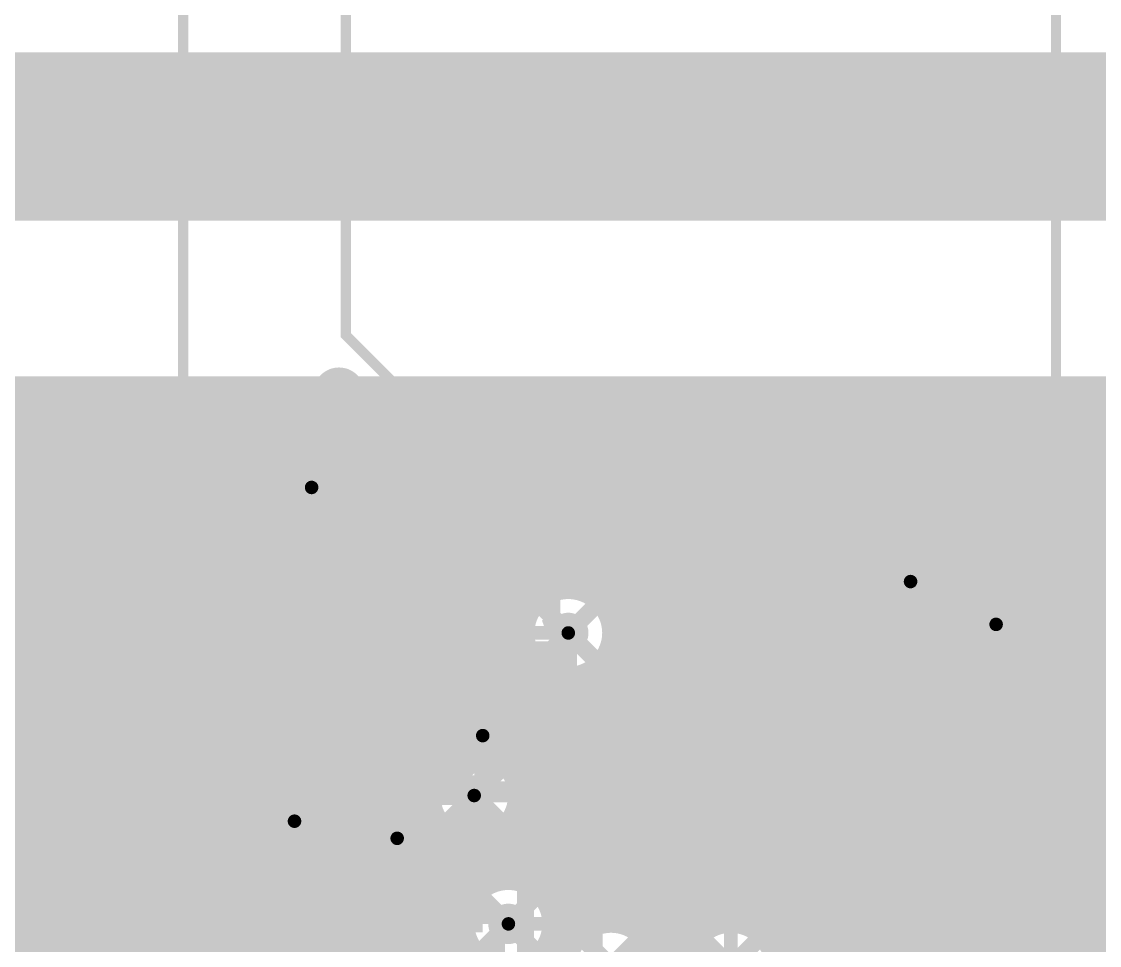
# Model space of a CAD drawing. Extents: x -11 to 221, y -93 to 178.
# Drawn here: x 142.38 to 158.38, y 104.33 to 118.04 of the extents above; entities that cross this region are included whole.
import ezdxf

# ---------------------------------------------------------------- set-up
doc = ezdxf.new("R2010")
doc.units = 0
doc.header["$MEASUREMENT"] = 0
doc.layers.get('0').update_dxf_attribs({"linetype": 'CONTINUOUS'})
for name, color, linetype in [('26-349-0_BOT', 7, 'CONTINUOUS'), ('26-349-0_DRD', 7, 'CONTINUOUS'), ('26-349-0_DRL', 2, 'CONTINUOUS'), ('26-349-0_FAB', 1, 'CONTINUOUS'), ('26-349-0_IN1', 3, 'CONTINUOUS'), ('26-349-0_IN2', 5, 'CONTINUOUS'), ('26-349-0_SMT', 14, 'CONTINUOUS'), ('26-349-0_SPT', 9, 'CONTINUOUS'), ('26-349-0_SST', 12, 'CONTINUOUS'), ('26-349-0_TOP', 11, 'CONTINUOUS'), ('THRUHOLE_TAP', 15, 'CONTINUOUS')]:
    doc.layers.add(name, color=color, linetype=linetype)

# ---------------------------------------------------------------- blocks, each defined once
blk = doc.blocks.new('ROUND_78')
at = {"const_width": 0.29972}
blk.add_lwpolyline([(-0.14986, 0, 1), (0.14986, 0, 1)], format="xyb", close=True, dxfattribs=at)
blk = doc.blocks.new('ROUND_102')
at = {"const_width": 0.10033}
blk.add_lwpolyline([(-0.050164, 0, 1), (0.050164, 0, 1)], format="xyb", close=True, dxfattribs=at)
blk = doc.blocks.new('ROUND_82')
at = {"const_width": 0.29972}
blk.add_lwpolyline([(-0.14986, 0, 1), (0.14986, 0, 1)], format="xyb", close=True, dxfattribs=at)
blk = doc.blocks.new('RECTANGLE_3')
blk.add_solid([(0.4826, 0.4064), (0.4826, -0.4064), (-0.4826, 0.4064), (-0.4826, -0.4064)])
blk = doc.blocks.new('RECTANGLE_17')
blk.add_solid([(0.508, 0.635), (0.508, -0.635), (-0.508, 0.635), (-0.508, -0.635)])
blk = doc.blocks.new('RECTANGLE_12')
blk.add_solid([(0.40005, 0.65024), (0.40005, -0.65024), (-0.40005, 0.65024), (-0.40005, -0.65024)])
blk = doc.blocks.new('RECTANGLE_72')
blk.add_solid([(0.29972, 0.8255), (0.29972, -0.8255), (-0.29972, 0.8255), (-0.29972, -0.8255)])
blk = doc.blocks.new('ROUND_88')
at = {"const_width": 0.10033}
blk.add_lwpolyline([(-0.050164, 0, 1), (0.050164, 0, 1)], format="xyb", close=True, dxfattribs=at)

msp = doc.modelspace()

# ---------------------------------------------------------------- linework, layer by layer
at = {"layer": '26-349-0_BOT', "const_width": 0.2032}
for points in [[(149.098, 106.553), (163.703, 106.553), (167.64, 110.49)], [(150.495, 108.966), (89.662, 108.966), (88.646, 109.982), (84.328, 109.982)], [(166.624, 105.283), (165.989, 104.648), (149.606, 104.648)]]:
    msp.add_lwpolyline(points, dxfattribs=at)
at = {"layer": '26-349-0_DRD', "const_width": 0.254}
for points in [[(145.415, 112.395), (145.415, 109.855)], [(147.955, 112.395), (145.415, 112.395)], [(147.955, 112.395), (145.415, 109.855)], [(147.955, 109.855), (145.415, 112.395)], [(147.955, 109.855), (147.955, 112.395)], [(154.305, 110.998), (154.305, 108.458)], [(156.845, 110.998), (154.305, 110.998)], [(156.845, 110.998), (154.305, 108.458)], [(156.845, 108.458), (154.305, 110.998)], [(154.305, 110.998), (154.305, 108.458)], [(156.845, 110.998), (154.305, 110.998)], [(156.845, 110.998), (154.305, 108.458)], [(156.845, 108.458), (154.305, 110.998)], [(156.845, 108.458), (156.845, 110.998)], [(156.845, 108.458), (156.845, 110.998)], [(155.575, 110.363), (155.575, 107.823)], [(158.115, 110.363), (155.575, 110.363)], [(158.115, 110.363), (155.575, 107.823)], [(158.115, 107.823), (155.575, 110.363)], [(155.575, 110.363), (155.575, 107.823)], [(158.115, 110.363), (155.575, 110.363)], [(158.115, 110.363), (155.575, 107.823)], [(158.115, 107.823), (155.575, 110.363)], [(158.115, 107.823), (158.115, 110.363)], [(158.115, 107.823), (158.115, 110.363)], [(149.225, 110.236), (149.225, 107.696)], [(151.765, 110.236), (149.225, 110.236)], [(151.765, 110.236), (149.225, 107.696)], [(151.765, 107.696), (149.225, 110.236)], [(151.765, 107.696), (151.765, 110.236)], [(145.415, 109.855), (147.955, 109.855)], [(147.955, 108.712), (147.955, 106.172)], [(150.495, 108.712), (147.955, 108.712)], [(150.495, 108.712), (147.955, 106.172)], [(150.495, 106.172), (147.955, 108.712)], [(147.955, 108.712), (147.955, 106.172)], [(150.495, 108.712), (147.955, 108.712)], [(150.495, 108.712), (147.955, 106.172)], [(150.495, 106.172), (147.955, 108.712)], [(150.495, 106.172), (150.495, 108.712)], [(150.495, 106.172), (150.495, 108.712)], [(154.305, 108.458), (156.845, 108.458)], [(154.305, 108.458), (156.845, 108.458)], [(147.828, 107.823), (147.828, 105.283)], [(150.368, 107.823), (147.828, 107.823)], [(150.368, 107.823), (147.828, 105.283)], [(150.368, 105.283), (147.828, 107.823)], [(150.368, 105.283), (150.368, 107.823)], [(155.575, 107.823), (158.115, 107.823)], [(155.575, 107.823), (158.115, 107.823)], [(149.225, 107.696), (151.765, 107.696)], [(145.161, 107.442), (145.161, 104.902)], [(147.701, 107.442), (145.161, 107.442)], [(147.701, 107.442), (145.161, 104.902)], [(147.701, 104.902), (145.161, 107.442)], [(145.161, 107.442), (145.161, 104.902)], [(147.701, 107.442), (145.161, 107.442)], [(147.701, 107.442), (145.161, 104.902)], [(147.701, 104.902), (145.161, 107.442)], [(147.701, 104.902), (147.701, 107.442)], [(147.701, 104.902), (147.701, 107.442)], [(146.685, 107.188), (146.685, 104.648)], [(149.225, 107.188), (146.685, 107.188)], [(149.225, 107.188), (146.685, 104.648)], [(149.225, 104.648), (146.685, 107.188)], [(146.685, 107.188), (146.685, 104.648)], [(149.225, 107.188), (146.685, 107.188)], [(149.225, 107.188), (146.685, 104.648)], [(149.225, 104.648), (146.685, 107.188)], [(149.225, 104.648), (149.225, 107.188)], [(149.225, 104.648), (149.225, 107.188)], [(147.955, 106.172), (150.495, 106.172)], [(147.955, 106.172), (150.495, 106.172)], [(148.336, 105.918), (148.336, 103.378)], [(150.876, 105.918), (148.336, 105.918)], [(150.876, 105.918), (148.336, 103.378)], [(150.876, 103.378), (148.336, 105.918)], [(150.876, 103.378), (150.876, 105.918)], [(147.828, 105.283), (150.368, 105.283)], [(149.86, 105.283), (149.86, 102.743)], [(152.4, 105.283), (149.86, 105.283)], [(152.4, 105.283), (149.86, 102.743)], [(152.4, 102.743), (149.86, 105.283)], [(151.638, 105.283), (151.638, 102.743)], [(154.178, 105.283), (151.638, 105.283)], [(154.178, 105.283), (151.638, 102.743)], [(154.178, 102.743), (151.638, 105.283)], [(152.4, 102.743), (152.4, 105.283)], [(154.178, 102.743), (154.178, 105.283)], [(144.8562, 104.8512), (144.8562, 102.3112)], [(147.3962, 104.8512), (144.8562, 104.8512)], [(147.3962, 104.8512), (144.8562, 102.3112)], [(147.3962, 102.3112), (144.8562, 104.8512)], [(144.8562, 104.8512), (144.8562, 102.3112)], [(147.3962, 104.8512), (144.8562, 104.8512)], [(147.3962, 104.8512), (144.8562, 102.3112)], [(147.3962, 102.3112), (144.8562, 104.8512)], [(145.161, 104.902), (147.701, 104.902)], [(145.161, 104.902), (147.701, 104.902)], [(147.3962, 102.3112), (147.3962, 104.8512)], [(147.3962, 102.3112), (147.3962, 104.8512)], [(146.685, 104.648), (149.225, 104.648)], [(146.685, 104.648), (149.225, 104.648)]]:
    msp.add_lwpolyline(points, dxfattribs=at)
at = {"layer": '26-349-0_DRL', "const_width": 2.49936}
msp.add_lwpolyline([(91.186, 116.332), (162.56, 116.332), (164.211, 117.983), (174.752, 117.983)], dxfattribs=at)
at = {"layer": '26-349-0_FAB', "const_width": 1.00076}
msp.add_lwpolyline([(187.325, 48.26), (67.945, 48.26), (67.945, 115.57), (69.215, 116.84), (187.96, 116.84)], dxfattribs=at)
at = {"layer": '26-349-0_IN1', "const_width": 0.254}
for points in [[(165.481, 112.649), (71.247, 112.649), (69.596, 110.998), (69.596, 51.562)], [(165.481, 112.5982), (71.1962, 112.5982)], [(142.2908, 112.649), (142.2908, 108.966)], [(142.5194, 112.649), (142.5194, 108.966)], [(142.748, 112.649), (142.748, 108.966)], [(142.9766, 112.649), (142.9766, 108.966)], [(143.2052, 112.649), (143.2052, 108.966)], [(143.4338, 112.649), (143.4338, 108.966)], [(143.6624, 112.649), (143.6624, 108.966)], [(143.891, 112.649), (143.891, 108.966)], [(144.1196, 112.649), (144.1196, 108.966)], [(144.3482, 112.649), (144.3482, 108.966)], [(144.5768, 112.649), (144.5768, 108.966)], [(144.8054, 112.649), (144.8054, 108.966)], [(145.034, 112.649), (145.034, 108.966)], [(145.2626, 112.649), (145.2626, 108.966)], [(145.4912, 112.649), (145.4912, 108.966)], [(145.7198, 112.649), (145.7198, 108.966)], [(145.9484, 112.649), (145.9484, 108.966)], [(146.177, 112.649), (146.177, 108.966)], [(146.4056, 112.649), (146.4056, 108.966)], [(146.6342, 112.649), (146.6342, 108.966)], [(146.8628, 112.649), (146.8628, 108.966)], [(147.0914, 112.649), (147.0914, 108.966)], [(147.32, 112.649), (147.32, 108.966)], [(147.5486, 112.649), (147.5486, 108.966)], [(147.7772, 112.649), (147.7772, 108.966)], [(148.0058, 112.649), (148.0058, 108.966)], [(148.2344, 112.649), (148.2344, 108.966)], [(148.463, 112.649), (148.463, 108.966)], [(148.6916, 112.649), (148.6916, 108.966)], [(148.9202, 112.649), (148.9202, 108.966)], [(149.1488, 112.649), (149.1488, 108.96854)], [(149.3774, 112.649), (149.3774, 108.96854)], [(149.606, 112.649), (149.606, 108.96854)], [(149.8346, 112.649), (149.8346, 109.28096)], [(150.0632, 112.649), (150.0632, 109.55528)], [(150.2918, 112.649), (150.2918, 109.66704)], [(150.5204, 112.649), (150.5204, 109.69752)], [(150.749, 112.649), (150.749, 109.6518)], [(150.9776, 112.649), (150.9776, 109.51464)], [(151.2062, 112.649), (151.2062, 109.13618)], [(151.4348, 112.649), (151.4348, 108.97362)], [(151.6634, 112.649), (151.6634, 108.97616)], [(151.892, 112.649), (151.892, 108.97616)], [(152.1206, 112.649), (152.1206, 108.97616)], [(152.3492, 112.649), (152.3492, 108.97616)], [(152.5778, 112.649), (152.5778, 108.9787)], [(152.8064, 112.649), (152.8064, 108.9787)], [(153.035, 112.649), (153.035, 108.9787)], [(153.2636, 112.649), (153.2636, 108.9787)], [(153.4922, 112.649), (153.4922, 108.98124)], [(153.7208, 112.649), (153.7208, 108.98124)], [(153.9494, 112.649), (153.9494, 108.98124)], [(154.178, 112.649), (154.178, 108.98124)], [(154.4066, 112.649), (154.4066, 108.98378)], [(154.6352, 112.649), (154.6352, 108.98378)], [(154.8638, 112.649), (154.8638, 108.98378)], [(155.0924, 112.649), (155.0924, 108.98378)], [(155.321, 112.649), (155.321, 108.98632)], [(155.5496, 112.649), (155.5496, 108.98632)], [(155.7782, 112.649), (155.7782, 108.98632)], [(156.0068, 112.649), (156.0068, 108.98632)], [(156.2354, 112.649), (156.2354, 109.49686)], [(156.464, 112.649), (156.464, 109.71784)], [(156.6926, 112.649), (156.6926, 109.80928)], [(156.9212, 112.649), (156.9212, 109.81944)], [(157.1498, 112.649), (157.1498, 109.75848)], [(157.3784, 112.649), (157.3784, 109.59338)], [(157.607, 112.649), (157.607, 108.9914)], [(157.8356, 112.649), (157.8356, 108.9914)], [(158.0642, 112.649), (158.0642, 108.99394)], [(158.2928, 112.649), (158.2928, 108.99394)], [(165.481, 112.3696), (70.9676, 112.3696)], [(165.481, 112.141), (70.739, 112.141)], [(165.481, 111.9124), (70.5104, 111.9124)], [(165.481, 111.6838), (70.2818, 111.6838)], [(165.481, 111.4552), (70.0532, 111.4552)], [(165.481, 111.2266), (69.8246, 111.2266)], [(165.481, 110.998), (69.596, 110.998)], [(165.481, 110.7694), (134.48538, 110.7694)], [(165.481, 110.5408), (138.90244, 110.5408)], [(165.481, 110.3122), (139.08278, 110.3122)], [(165.481, 110.0836), (139.1539, 110.0836)], [(165.481, 109.855), (139.14882, 109.855)], [(150.18004, 109.6264), (139.07008, 109.6264)], [(156.34462, 109.6264), (150.80996, 109.6264)], [(165.481, 109.6264), (157.34538, 109.6264)], [(149.90318, 109.3978), (138.86942, 109.3978)], [(156.17952, 109.3978), (151.08428, 109.3978)], [(165.481, 109.3978), (157.51048, 109.3978)], [(149.79142, 109.1692), (86.90864, 109.1692)], [(156.11602, 109.1692), (151.19604, 109.1692)], [(165.481, 109.1692), (157.57144, 109.1692)], [(156.1211, 108.98632), (151.22652, 108.97362)], [(165.481, 109.01426), (157.5689, 108.9914)], [(148.32838, 108.966), (86.82482, 108.966)], [(148.3106, 108.4072), (84.89188, 108.2294)], [(142.2908, 108.38942), (142.2908, 104.98328)], [(142.5194, 108.38942), (142.5194, 104.98328)], [(142.748, 108.39196), (142.748, 104.98582)], [(142.9766, 108.39196), (142.9766, 104.98582)], [(143.2052, 108.39196), (143.2052, 104.98582)], [(143.4338, 108.39196), (143.4338, 104.98582)], [(143.6624, 108.3945), (143.6624, 104.98582)], [(143.891, 108.3945), (143.891, 104.98582)], [(144.1196, 108.3945), (144.1196, 104.98582)], [(144.3482, 108.3945), (144.3482, 104.98836)], [(144.5768, 108.39704), (144.5768, 104.98836)], [(144.8054, 108.39704), (144.8054, 104.98836)], [(145.034, 108.39704), (145.034, 104.98836)], [(145.2626, 108.39704), (145.2626, 104.98836)], [(145.4912, 108.39958), (145.4912, 104.98836)], [(145.7198, 108.39958), (145.7198, 106.34218)], [(145.9484, 108.39958), (145.9484, 106.72064)], [(146.177, 108.39958), (146.177, 106.8578)], [(146.4056, 108.40212), (146.4056, 106.90352)], [(146.6342, 108.40212), (146.6342, 106.87304)], [(146.8628, 108.40212), (146.8628, 106.76128)], [(147.0914, 108.40212), (147.0914, 106.48696)], [(147.32, 108.40466), (147.32, 106.28122)], [(147.5486, 108.40466), (147.5486, 106.52506)], [(147.7772, 108.40466), (147.7772, 106.62666)], [(148.0058, 108.40466), (148.0058, 106.64698)], [(148.2344, 108.4072), (148.2344, 106.59364)], [(148.463, 108.4072), (148.463, 106.91622)], [(148.6916, 108.4072), (148.6916, 107.94238)], [(148.9202, 108.4072), (148.9202, 108.10748)], [(149.1488, 108.4072), (149.1488, 108.16844)], [(149.3774, 108.4072), (149.3774, 108.15828)], [(149.606, 108.4072), (149.606, 108.06684)], [(149.8346, 108.4072), (149.8346, 107.84586)], [(150.0632, 108.37418), (150.0632, 105.2195)], [(156.591, 108.4072), (150.96744, 108.4072)], [(150.9776, 108.4072), (150.9776, 104.99598)], [(151.2062, 108.4072), (151.2062, 104.99852)], [(151.4348, 108.4072), (151.4348, 104.99852)], [(151.6634, 108.4072), (151.6634, 104.99852)], [(151.892, 108.4072), (151.892, 104.99852)], [(152.1206, 108.4072), (152.1206, 104.99852)], [(152.3492, 108.4072), (152.3492, 104.99852)], [(152.5778, 108.4072), (152.5778, 104.99852)], [(152.8064, 108.4072), (152.8064, 104.99852)], [(153.035, 108.4072), (153.035, 105.00106)], [(153.2636, 108.4072), (153.2636, 105.00106)], [(153.4922, 108.4072), (153.4922, 105.00106)], [(153.7208, 108.4072), (153.7208, 105.00106)], [(153.9494, 108.4072), (153.9494, 105.00106)], [(154.178, 108.4072), (154.178, 105.00106)], [(154.4066, 108.4072), (154.4066, 105.00106)], [(154.6352, 108.4072), (154.6352, 105.0036)], [(154.8638, 108.4072), (154.8638, 105.0036)], [(155.0924, 108.4072), (155.0924, 105.0036)], [(155.321, 108.4072), (155.321, 105.0036)], [(155.5496, 108.4072), (155.5496, 105.0036)], [(155.7782, 108.4072), (155.7782, 105.0036)], [(156.0068, 108.4072), (156.0068, 105.0036)], [(156.2354, 108.4072), (156.2354, 105.0036)], [(156.464, 108.4072), (156.464, 105.00614)], [(156.6926, 108.37672), (156.6926, 105.00614)], [(156.9212, 108.36402), (156.9212, 105.00614)], [(164.86886, 108.4072), (157.099, 108.4072)], [(157.1498, 108.4072), (157.1498, 105.00614)], [(157.3784, 108.4072), (157.3784, 105.00614)], [(157.607, 108.4072), (157.607, 105.00614)], [(157.8356, 108.4072), (157.8356, 105.00614)], [(158.0642, 108.4072), (158.0642, 105.00614)], [(158.2928, 108.4072), (158.2928, 105.00868)], [(150.32228, 108.2548), (94.1324, 108.2548)], [(150.2918, 108.26242), (150.2918, 104.99598)], [(150.5204, 108.23448), (150.5204, 104.99598)], [(165.02126, 108.2548), (150.66518, 108.2548)], [(150.749, 108.2802), (150.749, 104.99598)], [(148.78558, 108.0262), (84.96808, 108.0262)], [(175.895, 108.0262), (149.66442, 108.0262)], [(148.58492, 107.7976), (84.97824, 107.7976)], [(175.895, 107.7976), (149.86508, 107.7976)], [(148.50364, 107.569), (84.91728, 107.569)], [(175.895, 107.569), (149.94382, 107.569)], [(148.5011, 107.3404), (84.75218, 107.3404)], [(167.32504, 107.3404), (149.9489, 107.3404)], [(148.57222, 107.1118), (74.9808, 107.1118)], [(167.04818, 107.1118), (149.87778, 107.1118)], [(149.8346, 107.03814), (149.8346, 105.34142)], [(146.25828, 106.8832), (84.37118, 106.8832)], [(148.44522, 106.8832), (146.60118, 106.8832)], [(166.93642, 106.8832), (149.75078, 106.8832)], [(145.87982, 106.6546), (84.74964, 106.6546)], [(148.3741, 106.6546), (146.97964, 106.6546)], [(166.90848, 106.6546), (149.8219, 106.6546)], [(145.7452, 106.426), (136.88822, 106.426)], [(147.42922, 106.426), (147.1168, 106.426)], [(148.36648, 106.553), (148.36711, 106.52255)], [(166.9542, 106.426), (149.81682, 106.426)], [(145.69948, 106.1974), (137.13206, 106.1974)], [(147.27936, 106.1974), (147.16252, 106.1974)], [(167.08882, 106.1974), (149.73808, 106.1974)], [(145.72742, 105.9688), (137.23366, 105.9688)], [(145.7198, 105.99928), (145.7198, 104.98836)], [(147.22602, 105.9688), (147.13204, 105.9688)], [(148.68652, 105.918), (148.68589, 105.94845)], [(166.37, 105.9688), (149.53742, 105.9688)], [(149.606, 106.02722), (149.606, 105.37952)], [(147.0914, 105.85704), (147.0914, 104.9909)], [(148.6916, 105.9434), (148.6916, 104.99344)], [(148.9202, 105.8418), (148.9202, 104.99344)], [(149.1488, 105.82402), (149.1488, 105.2195)], [(149.3774, 105.87736), (149.3774, 105.34142)], [(145.83918, 105.7402), (137.25398, 105.7402)], [(147.2438, 105.7402), (147.02028, 105.7402)], [(166.0525, 105.7402), (148.66366, 105.7402)], [(146.11604, 105.5116), (137.20064, 105.5116)], [(145.9484, 105.62082), (145.9484, 104.98836)], [(146.177, 105.4862), (146.177, 104.9909)], [(146.6342, 105.46842), (146.6342, 104.9909)], [(147.3454, 105.5116), (146.74596, 105.5116)], [(146.8628, 105.58018), (146.8628, 104.9909)], [(147.32, 105.55478), (147.32, 104.9909)], [(165.92804, 105.5116), (148.56206, 105.5116)], [(146.4056, 105.44048), (146.4056, 104.9909)], [(147.5486, 105.3084), (147.5486, 104.9909)], [(148.463, 105.39222), (148.463, 104.99344)], [(147.59178, 105.283), (137.05078, 105.283)], [(147.7772, 105.2068), (147.7772, 104.99344)], [(148.0058, 105.18902), (148.0058, 104.99344)], [(148.2344, 105.24236), (148.2344, 104.99344)], [(149.24278, 105.283), (148.31822, 105.283)], [(165.89248, 105.283), (149.96922, 105.283)], [(148.96084, 104.99344), (133.44398, 104.97058)], [(148.9964, 105.0544), (133.44652, 105.0544)], [(165.92804, 105.0544), (150.21306, 105.0544)], [(165.94074, 105.01884), (150.24862, 104.99598)]]:
    msp.add_lwpolyline(points, dxfattribs=at)
for points in [[(156.845, 109.82452, 0.4142136), (156.11348, 109.093)], [(156.845, 109.82452, 0.4142136), (156.11348, 109.093)], [(157.57652, 109.093, 0.4142136), (156.845, 109.82452)], [(157.57652, 109.093, 0.4142136), (156.845, 109.82452)], [(150.495, 109.69752, 0.413197), (149.76348, 108.96854)], [(151.22652, 108.97362, 0.4111659), (150.495, 109.69752)], [(156.11348, 109.093, 0.0365953), (156.12129, 108.98635)], [(156.11348, 109.093, 0.0365953), (156.12129, 108.98635)], [(157.5689, 108.9914, 0.0348741), (157.57599, 109.093)], [(157.5689, 108.9914, 0.0348741), (157.57599, 109.093)], [(150.02256, 108.4072, 0.1772854), (150.495, 108.23425)], [(150.495, 108.23448, 0.1772852), (150.96729, 108.40737)], [(156.591, 108.4072, 0.0889096), (156.845, 108.36168)], [(156.591, 108.4072, 0.0889096), (156.845, 108.36168)], [(156.845, 108.36148, 0.0889095), (157.09907, 108.40702)], [(156.845, 108.36148, 0.0889095), (157.09907, 108.40702)], [(149.225, 108.17352, 0.4142136), (148.49348, 107.442)], [(149.95652, 107.442, 0.4142136), (149.225, 108.17352)], [(148.49348, 107.442, 0.1306298), (148.59002, 107.07879)], [(149.733, 106.91622, 0.2033857), (149.9561, 107.442)], [(148.59, 107.07878, 0.2033857), (148.3669, 106.553)], [(149.82952, 106.553, 0.1306295), (149.73298, 106.91621)], [(146.431, 106.90352, 0.4142136), (145.69948, 106.172)], [(147.16252, 106.172, 0.4142136), (146.431, 106.90352)], [(147.955, 106.64952, 0.4142136), (147.22348, 105.918)], [(148.36648, 106.52252, 0.1505308), (147.955, 106.64927)], [(149.098, 105.82148, 0.4142136), (149.82952, 106.553)], [(145.69948, 106.172, 0.4142136), (146.431, 105.44048)], [(146.431, 105.44048, 0.4142136), (147.16252, 106.172)], [(148.68652, 105.94848, 0.1505308), (149.098, 105.82173)], [(147.22348, 105.918, 0.4142136), (147.955, 105.18648)], [(147.955, 105.18648, 0.4142136), (148.68652, 105.918)], [(149.606, 105.37952, 0.2765445), (148.96084, 104.99344)], [(150.24862, 104.99598, 0.2752787), (149.606, 105.37952)]]:
    msp.add_lwpolyline(points, format="xyb", dxfattribs=at)
at = {"layer": '26-349-0_IN2', "const_width": 0.254}
for points in [[(172.60062, 112.141), (86.3473, 112.141)], [(172.5676, 112.1156), (86.36254, 112.1156)], [(142.4178, 112.141), (142.4178, 72.4408)], [(142.6464, 112.141), (142.6464, 72.59574)], [(142.875, 112.141), (142.875, 72.63892)], [(143.1036, 112.141), (143.1036, 72.59574)], [(143.3322, 112.141), (143.3322, 72.4408)], [(143.5608, 112.141), (143.5608, 52.959)], [(143.7894, 112.141), (143.7894, 52.959)], [(144.018, 112.141), (144.018, 52.959)], [(144.2466, 112.141), (144.2466, 52.959)], [(144.4752, 112.141), (144.4752, 52.959)], [(144.7038, 112.141), (144.7038, 75.42022)], [(144.9324, 112.141), (144.9324, 75.7047)], [(145.161, 112.141), (145.161, 75.80122)], [(145.3896, 112.141), (145.3896, 75.8063)], [(145.6182, 112.141), (145.6182, 83.47456)], [(145.8468, 112.141), (145.8468, 83.72094)], [(146.0754, 112.141), (146.0754, 111.28248)], [(146.304, 112.141), (146.304, 111.62538)], [(146.5326, 112.141), (146.5326, 111.7346)], [(146.7612, 112.141), (146.7612, 111.74984)], [(146.9898, 112.141), (146.9898, 111.67618)], [(147.2184, 112.141), (147.2184, 111.46028)], [(147.447, 112.141), (147.447, 70.86092)], [(147.6756, 112.141), (147.6756, 92.79128)], [(147.9042, 112.141), (147.9042, 93.13418)], [(148.1328, 112.141), (148.1328, 93.2434)], [(148.3614, 112.141), (148.3614, 93.25864)], [(148.59, 112.141), (148.59, 106.92384)], [(148.8186, 112.141), (148.8186, 107.11688)], [(149.0472, 112.141), (149.0472, 107.18038)], [(149.2758, 112.141), (149.2758, 107.15752)], [(149.5044, 112.141), (149.5044, 107.03306)], [(149.733, 112.141), (149.733, 105.26522)], [(149.9616, 112.141), (149.9616, 109.30128)], [(150.1902, 112.141), (150.1902, 109.51718)], [(150.4188, 112.141), (150.4188, 109.59084)], [(150.6474, 112.141), (150.6474, 109.5756)], [(150.876, 112.141), (150.876, 109.46638)], [(151.1046, 112.141), (151.1046, 109.12348)], [(151.3332, 112.141), (151.3332, 104.6099)], [(151.5618, 112.141), (151.5618, 104.4702)], [(151.7904, 112.141), (151.7904, 92.3036)], [(152.019, 112.141), (152.019, 92.19438)], [(152.2476, 112.141), (152.2476, 91.85148)], [(152.4762, 112.141), (152.4762, 104.4702)], [(152.7048, 112.141), (152.7048, 104.6099)], [(152.9334, 112.141), (152.9334, 104.64292)], [(153.162, 112.141), (153.162, 104.58958)], [(153.3906, 112.141), (153.3906, 104.41686)], [(153.6192, 112.141), (153.6192, 103.36784)], [(153.8478, 112.141), (153.8478, 103.29418)], [(154.0764, 112.141), (154.0764, 103.07828)], [(154.305, 112.141), (154.305, 99.75596)], [(154.5336, 112.141), (154.5336, 99.73564)], [(154.7622, 112.141), (154.7622, 99.67468)], [(154.9908, 112.141), (154.9908, 109.96422)], [(155.2194, 112.141), (155.2194, 110.2487)], [(155.448, 112.141), (155.448, 110.34522)], [(155.6766, 112.141), (155.6766, 110.3503)], [(155.9052, 112.141), (155.9052, 110.26394)], [(156.1338, 112.141), (156.1338, 110.01756)], [(156.3624, 112.141), (156.3624, 99.66452)], [(156.591, 112.141), (156.591, 99.73056)], [(156.8196, 112.141), (156.8196, 99.75342)], [(157.0482, 112.141), (157.0482, 99.73818)], [(157.2768, 112.141), (157.2768, 99.6823)], [(157.5054, 112.141), (157.5054, 99.57816)], [(157.734, 112.141), (157.734, 99.41306)], [(157.9626, 112.141), (157.9626, 99.14636)], [(158.1912, 112.141), (158.1912, 99.75596)], [(158.4198, 112.141), (158.4198, 99.75596)], [(172.39742, 111.887), (86.4489, 111.887)], [(146.34972, 111.6584), (86.44382, 111.6584)], [(172.34408, 111.6584), (147.02028, 111.6584)], [(146.13382, 111.4298), (86.3473, 111.4298)], [(172.3771, 111.4298), (147.23618, 111.4298)], [(146.06016, 111.2012), (86.06282, 111.2012)], [(172.51426, 111.2012), (147.30984, 111.2012)], [(146.07286, 110.9726), (69.723, 110.9726)], [(146.0754, 110.96498), (146.0754, 83.8073)], [(167.2336, 110.9726), (147.2946, 110.9726)], [(147.2184, 110.78972), (147.2184, 70.81774)], [(146.18208, 110.744), (134.35584, 110.744)], [(146.304, 110.62208), (146.304, 83.80222)], [(167.06342, 110.744), (147.18538, 110.744)], [(146.52498, 110.5154), (138.76528, 110.5154)], [(146.5326, 110.51286), (146.5326, 83.7057)], [(146.7612, 110.50016), (146.7612, 83.42122)], [(167.01008, 110.5154), (146.84248, 110.5154)], [(146.9898, 110.57382), (146.9898, 70.6628)], [(155.2829, 110.2868), (138.98118, 110.2868)], [(167.0431, 110.2868), (155.86456, 110.2868)], [(155.03906, 110.0582), (139.05484, 110.0582)], [(167.18026, 110.0582), (156.11094, 110.0582)], [(154.9527, 109.8296), (139.0396, 109.8296)], [(174.117, 109.8296), (156.1973, 109.8296)], [(154.95778, 109.601), (138.93038, 109.601)], [(154.9908, 109.49178), (154.9908, 99.56546)], [(174.117, 109.601), (156.19222, 109.601)], [(150.0124, 109.3724), (138.58748, 109.3724)], [(155.0543, 109.3724), (150.97506, 109.3724)], [(174.117, 109.3724), (156.0957, 109.3724)], [(156.1338, 109.4359), (156.1338, 99.54768)], [(155.2194, 109.2073), (155.2194, 99.3902)], [(155.9052, 109.19206), (155.9052, 99.3648)], [(149.89048, 109.1438), (86.79688, 109.1438)], [(155.33878, 109.1438), (151.09952, 109.1438)], [(155.448, 109.11078), (155.448, 99.10572)], [(155.6766, 109.1057), (155.6766, 99.06)], [(174.117, 109.1438), (155.81122, 109.1438)], [(149.86762, 108.9152), (86.65718, 108.9152)], [(174.117, 108.9152), (151.12238, 108.9152)], [(149.93112, 108.6866), (73.10628, 108.6866)], [(174.117, 108.6866), (151.05888, 108.6866)], [(151.1046, 108.80598), (151.1046, 104.64292)], [(149.9616, 108.63072), (149.9616, 105.1687)], [(150.12162, 108.458), (71.98868, 108.458)], [(150.1902, 108.41482), (150.1902, 104.88422)], [(150.6474, 108.35386), (150.6474, 104.41686)], [(174.117, 108.458), (150.86584, 108.458)], [(150.876, 108.46308), (150.876, 104.58958)], [(174.117, 108.2294), (69.8246, 108.2294)], [(150.4188, 108.34116), (150.4188, 102.97922)], [(174.117, 108.0008), (70.0532, 108.0008)], [(174.117, 107.7722), (70.2818, 107.7722)], [(174.117, 107.5436), (70.5104, 107.5436)], [(174.117, 107.315), (70.739, 107.315)], [(148.76272, 107.0864), (70.9676, 107.0864)], [(174.117, 107.0864), (149.43328, 107.0864)], [(148.54682, 106.8578), (124.0282, 106.8578)], [(174.117, 106.8578), (149.64918, 106.8578)], [(148.47316, 106.6292), (124.1679, 106.6292)], [(174.117, 106.6292), (149.72284, 106.6292)], [(148.48586, 106.4006), (139.46886, 106.4006)], [(174.117, 106.4006), (149.7076, 106.4006)], [(148.59508, 106.172), (139.64158, 106.172)], [(148.59, 106.17962), (148.59, 93.18498)], [(174.117, 106.172), (149.59838, 106.172)], [(148.8186, 105.98912), (148.8186, 92.96908)], [(149.2758, 105.94848), (149.2758, 105.18394)], [(149.5044, 106.0704), (149.5044, 105.2703)], [(148.93798, 105.9434), (139.69492, 105.9434)], [(149.0472, 105.92562), (149.0472, 104.93756)], [(174.117, 105.9434), (149.25548, 105.9434)], [(166.16426, 105.7148), (139.6619, 105.7148)], [(166.0271, 105.4862), (139.5222, 105.4862)], [(149.44598, 105.2576), (72.7964, 105.2576)], [(165.99408, 105.2576), (149.76348, 105.2576)], [(149.10308, 105.029), (73.025, 105.029)], [(166.04742, 105.029), (150.10638, 105.029)], [(148.99386, 104.8004), (73.2536, 104.8004)], [(166.2176, 104.8004), (150.2156, 104.8004)], [(148.98116, 104.5718), (73.4822, 104.5718)], [(150.8379, 104.5718), (150.23084, 104.5718)], [(152.6159, 104.5718), (151.41956, 104.5718)], [(174.117, 104.5718), (153.19756, 104.5718)], [(149.0472, 104.3559), (149.0472, 78.83652)], [(150.1902, 104.41178), (150.1902, 88.25484)], [(149.05482, 104.3432), (73.7108, 104.3432)], [(150.59406, 104.3432), (150.15718, 104.3432)], [(152.37206, 104.3432), (151.66594, 104.3432)], [(174.117, 104.3432), (153.44394, 104.3432)]]:
    msp.add_lwpolyline(points, dxfattribs=at)
for points in [[(146.685, 111.75492, 0.4142136), (146.05508, 111.125)], [(147.31492, 111.125, 0.4142136), (146.685, 111.75492)], [(146.05508, 111.125, 0.4142136), (146.685, 110.49508)], [(146.685, 110.49508, 0.4142136), (147.31492, 111.125)], [(155.575, 110.35792, 0.4142136), (154.94508, 109.728)], [(156.20492, 109.728, 0.4142136), (155.575, 110.35792)], [(154.94508, 109.728, 0.4142136), (155.575, 109.09808)], [(155.575, 109.09808, 0.4142136), (156.20492, 109.728)], [(150.495, 109.59592, 0.4142136), (149.86508, 108.966)], [(151.12492, 108.966, 0.4142136), (150.495, 109.59592)], [(149.86508, 108.966, 0.4142136), (150.495, 108.33608)], [(150.495, 108.33608, 0.4142136), (151.12492, 108.966)], [(149.098, 107.18292, 0.4142136), (148.46808, 106.553)], [(149.72792, 106.553, 0.4142136), (149.098, 107.18292)], [(148.46808, 106.553, 0.4142136), (149.098, 105.92308)], [(149.098, 105.92308, 0.4142136), (149.72792, 106.553)], [(149.606, 105.27792, 0.4142136), (148.97608, 104.648)], [(150.23592, 104.648, 0.4142136), (149.606, 105.27792)], [(148.97608, 104.648, 0.4142136), (149.606, 104.01808)], [(149.606, 104.01808, 0.4142136), (150.23592, 104.648)], [(151.13, 104.64292, 0.4142136), (150.50008, 104.013)], [(151.75992, 104.013, 0.4142136), (151.13, 104.64292)], [(152.908, 104.64292, 0.4142136), (152.27808, 104.013)], [(153.53792, 104.013, 0.4142136), (152.908, 104.64292)]]:
    msp.add_lwpolyline(points, format="xyb", dxfattribs=at)
at = {"layer": '26-349-0_SST', "const_width": 0.1524}
for points in [[(140.97, 112.649), (140.97, 120.269), (144.78, 120.269), (144.78, 112.649), (140.97, 112.649)], [(147.193, 113.4364), (147.193, 119.507), (157.734, 119.507), (157.734, 112.6236), (147.955, 112.6236), (147.193, 113.3856), (147.193, 113.4364)], [(147.31746, 112.72774), (146.8628, 112.72774)], [(146.88566, 112.7506), (146.88566, 112.2934)], [(147.02282, 112.82172), (147.02282, 112.22228)], [(147.15998, 112.82172), (147.15998, 112.22228)], [(147.29714, 112.74806), (147.29714, 112.2934)], [(143.94434, 112.63376), (143.94434, 112.21212), (144.34566, 112.21212), (144.34566, 112.63376)], [(147.39112, 112.59058), (146.79168, 112.59058)], [(147.39112, 112.45342), (146.79168, 112.45342)], [(147.32, 112.31626), (146.8628, 112.31626)], [(144.34566, 112.21212), (144.34566, 112.0648), (144.34566, 111.90986), (144.34566, 111.40948), (143.94434, 111.40948), (143.94434, 111.90986), (143.94434, 112.0648), (143.94434, 112.21212)], [(143.94434, 112.0648), (144.34566, 112.0648)], [(143.94434, 111.90986), (144.34566, 111.90986)], [(142.113, 105.029), (146.177, 105.029), (146.177, 109.601), (144.399, 109.601), (144.145, 109.347), (143.891, 109.601), (142.113, 109.601), (142.113, 105.029)], [(149.45106, 109.0803), (149.28342, 109.14126), (149.28342, 109.49686), (149.45106, 109.55528), (150.12924, 109.55528), (150.29942, 109.49686), (150.29942, 109.14126), (150.12924, 109.0803)], [(148.7805, 106.4895), (148.7805, 109.4105), (147.1422, 109.4105), (147.1422, 106.4895), (148.7805, 106.4895)], [(149.28342, 108.36148), (149.28342, 108.5977)], [(149.28342, 108.48086), (150.29942, 108.48086), (150.12924, 108.5977)], [(149.28342, 107.82046), (149.45106, 107.9373), (149.62124, 107.99826), (149.95906, 107.99826), (150.12924, 107.9373), (150.29942, 107.82046), (150.29942, 107.70108), (150.12924, 107.5817), (149.95906, 107.52328), (149.62124, 107.52328), (149.45106, 107.5817), (149.28342, 107.70108), (149.28342, 107.82046)], [(149.45106, 107.16006), (149.28342, 107.04068), (149.28342, 106.80446), (149.45106, 106.68508), (149.62124, 106.68508), (149.95906, 106.9213), (150.29942, 106.68508), (150.29942, 107.16006)], [(142.5448, 104.56926), (142.37462, 104.51084), (142.37462, 104.27208), (142.5448, 104.21366), (142.71498, 104.09428), (143.22298, 104.09428), (143.39062, 104.15524), (143.39062, 104.51084), (143.22298, 104.56926), (142.5448, 104.56926)], [(142.71498, 104.33304), (142.37462, 104.09428)], [(143.9545, 104.3305), (143.9545, 101.4095), (145.5928, 101.4095), (145.5928, 104.3305), (143.9545, 104.3305)], [(146.4564, 104.32034), (146.4564, 103.96474), (146.62658, 103.84536), (146.79676, 103.84536), (146.9644, 103.96474), (146.9644, 104.32034), (145.9484, 104.32034)]]:
    msp.add_lwpolyline(points, dxfattribs=at)
for points in [[(147.0914, 112.82934, 0.4142136), (146.78406, 112.522)], [(147.39874, 112.522, 0.4142136), (147.0914, 112.82934)], [(146.78406, 112.522, 0.4142136), (147.0914, 112.21466)], [(147.0914, 112.21466, 0.4142136), (147.39874, 112.522)]]:
    msp.add_lwpolyline(points, format="xyb", dxfattribs=at)
at = {"layer": '26-349-0_TOP'}
for points, const_width in [([(144.145, 111.76), (144.145, 108.458)], 0.381), ([(146.685, 111.125), (147.955, 111.125)], 0.2032), ([(147.955, 111.125), (147.955, 108.6612)], 0.381), ([(149.225, 111.125), (149.225, 107.442)], 0.381), ([(149.225, 111.125), (149.225, 107.442)], 0.381), ([(152.95626, 80.7212), (152.95626, 87.9602), (152.273, 88.646), (152.273, 102.997), (151.765, 103.505), (151.765, 109.347), (150.495, 110.617), (150.495, 111.125)], 0.2032), ([(152.908, 91.694), (152.908, 102.997), (152.273, 103.632), (152.273, 110.109), (151.765, 110.617), (151.765, 111.125)], 0.2032), ([(152.908, 104.013), (152.908, 110.998), (153.035, 111.125)], 0.2032), ([(154.305, 111.125), (154.305, 103.505), (153.543, 102.743)], 0.2032), ([(155.575, 111.125), (155.575, 109.728)], 0.2032), ([(155.575, 111.125), (155.575, 109.728)], 0.2032), ([(156.845, 109.093), (156.845, 111.125)], 0.381), ([(156.845, 111.125), (156.845, 109.093)], 0.381), ([(151.45512, 69.2531), (151.45512, 77.3176), (148.971, 79.756), (148.971, 104.902), (150.495, 106.426), (150.495, 108.966)], 0.2032), ([(147.955, 105.918), (147.955, 107.2388)], 0.381), ([(147.955, 105.918), (147.955, 107.2388)], 0.381), ([(147.4724, 78.74), (147.4724, 104.1654), (149.098, 105.791), (149.098, 106.553)], 0.2032), ([(144.78, 102.1588), (144.4752, 102.1588), (143.129, 103.505), (143.129, 106.172)], 0.381), ([(145.161, 106.172), (146.431, 106.172)], 0.381), ([(145.161, 106.172), (146.431, 106.172)], 0.381), ([(149.606, 104.648), (149.4536, 104.4956), (149.4536, 80.7212)], 0.2032)]:
    msp.add_lwpolyline(points, dxfattribs=dict(at, const_width=const_width))

# ---------------------------------------------------------------- block references
at = {"layer": '26-349-0_BOT'}
for p in [(146.685, 111.125), (155.575, 109.728), (156.845, 109.093), (150.495, 108.966), (149.225, 107.442), (149.098, 106.553), (146.431, 106.172), (147.955, 105.918), (149.606, 104.648)]:
    msp.add_blockref('ROUND_78', p, dxfattribs=at)
at = {"layer": '26-349-0_DRL'}
for p in [(146.685, 111.125), (155.575, 109.728), (156.845, 109.093), (150.495, 108.966), (149.225, 107.442), (149.098, 106.553), (146.431, 106.172), (147.955, 105.918), (149.606, 104.648)]:
    msp.add_blockref('ROUND_102', p, dxfattribs=at)
at = {"layer": '26-349-0_IN1'}
for name, p in [('ROUND_78', (146.685, 111.125)), ('ROUND_78', (155.575, 109.728)), ('ROUND_82', (156.845, 109.093)), ('ROUND_82', (150.495, 108.966)), ('ROUND_78', (149.225, 107.442)), ('ROUND_78', (149.098, 106.553)), ('ROUND_78', (146.431, 106.172)), ('ROUND_78', (147.955, 105.918)), ('ROUND_78', (149.606, 104.648))]:
    msp.add_blockref(name, p, dxfattribs=at)
at = {"layer": '26-349-0_IN2'}
for name, p in [('ROUND_78', (146.685, 111.125)), ('ROUND_78', (155.575, 109.728)), ('ROUND_78', (156.845, 109.093)), ('ROUND_82', (150.495, 108.966)), ('ROUND_78', (149.225, 107.442)), ('ROUND_78', (149.098, 106.553)), ('ROUND_78', (146.431, 106.172)), ('ROUND_78', (147.955, 105.918)), ('ROUND_78', (149.606, 104.648))]:
    msp.add_blockref(name, p, dxfattribs=at)
at = {"layer": '26-349-0_SMT'}
for name, p in [('RECTANGLE_12', (144.145, 111.76)), ('RECTANGLE_72', (147.955, 111.125)), ('RECTANGLE_72', (149.225, 111.125)), ('RECTANGLE_72', (150.495, 111.125)), ('RECTANGLE_72', (151.765, 111.125)), ('RECTANGLE_72', (153.035, 111.125)), ('RECTANGLE_72', (154.305, 111.125)), ('RECTANGLE_72', (155.575, 111.125)), ('RECTANGLE_72', (156.845, 111.125)), ('RECTANGLE_17', (144.145, 108.458)), ('RECTANGLE_3', (147.955, 108.6612)), ('RECTANGLE_3', (147.955, 107.2388)), ('RECTANGLE_17', (143.129, 106.172)), ('RECTANGLE_17', (145.161, 106.172))]:
    msp.add_blockref(name, p, dxfattribs=at)
at = {"layer": '26-349-0_SPT'}
for name, p in [('RECTANGLE_12', (144.145, 111.76)), ('RECTANGLE_72', (147.955, 111.125)), ('RECTANGLE_72', (149.225, 111.125)), ('RECTANGLE_72', (150.495, 111.125)), ('RECTANGLE_72', (151.765, 111.125)), ('RECTANGLE_72', (153.035, 111.125)), ('RECTANGLE_72', (154.305, 111.125)), ('RECTANGLE_72', (155.575, 111.125)), ('RECTANGLE_72', (156.845, 111.125)), ('RECTANGLE_17', (144.145, 108.458)), ('RECTANGLE_3', (147.955, 108.6612)), ('RECTANGLE_3', (147.955, 107.2388)), ('RECTANGLE_17', (143.129, 106.172)), ('RECTANGLE_17', (145.161, 106.172))]:
    msp.add_blockref(name, p, dxfattribs=at)
at = {"layer": '26-349-0_TOP'}
for name, p in [('RECTANGLE_12', (144.145, 111.76)), ('RECTANGLE_72', (147.955, 111.125)), ('RECTANGLE_72', (149.225, 111.125)), ('RECTANGLE_72', (150.495, 111.125)), ('RECTANGLE_72', (151.765, 111.125)), ('RECTANGLE_72', (153.035, 111.125)), ('RECTANGLE_72', (154.305, 111.125)), ('RECTANGLE_72', (155.575, 111.125)), ('RECTANGLE_72', (156.845, 111.125)), ('ROUND_78', (146.685, 111.125)), ('ROUND_78', (155.575, 109.728)), ('ROUND_78', (156.845, 109.093)), ('ROUND_78', (150.495, 108.966)), ('RECTANGLE_17', (144.145, 108.458)), ('RECTANGLE_3', (147.955, 108.6612)), ('ROUND_78', (149.225, 107.442)), ('RECTANGLE_3', (147.955, 107.2388)), ('RECTANGLE_17', (143.129, 106.172)), ('RECTANGLE_17', (145.161, 106.172)), ('ROUND_78', (149.098, 106.553)), ('ROUND_78', (146.431, 106.172)), ('ROUND_78', (147.955, 105.918)), ('ROUND_78', (149.606, 104.648))]:
    msp.add_blockref(name, p, dxfattribs=at)
at = {"layer": 'THRUHOLE_TAP'}
for p in [(146.685, 111.125), (155.575, 109.728), (156.845, 109.093), (150.495, 108.966), (149.225, 107.442), (149.098, 106.553), (146.431, 106.172), (147.955, 105.918), (149.606, 104.648)]:
    msp.add_blockref('ROUND_88', p, dxfattribs=at)

doc.saveas('drawing.dxf')
